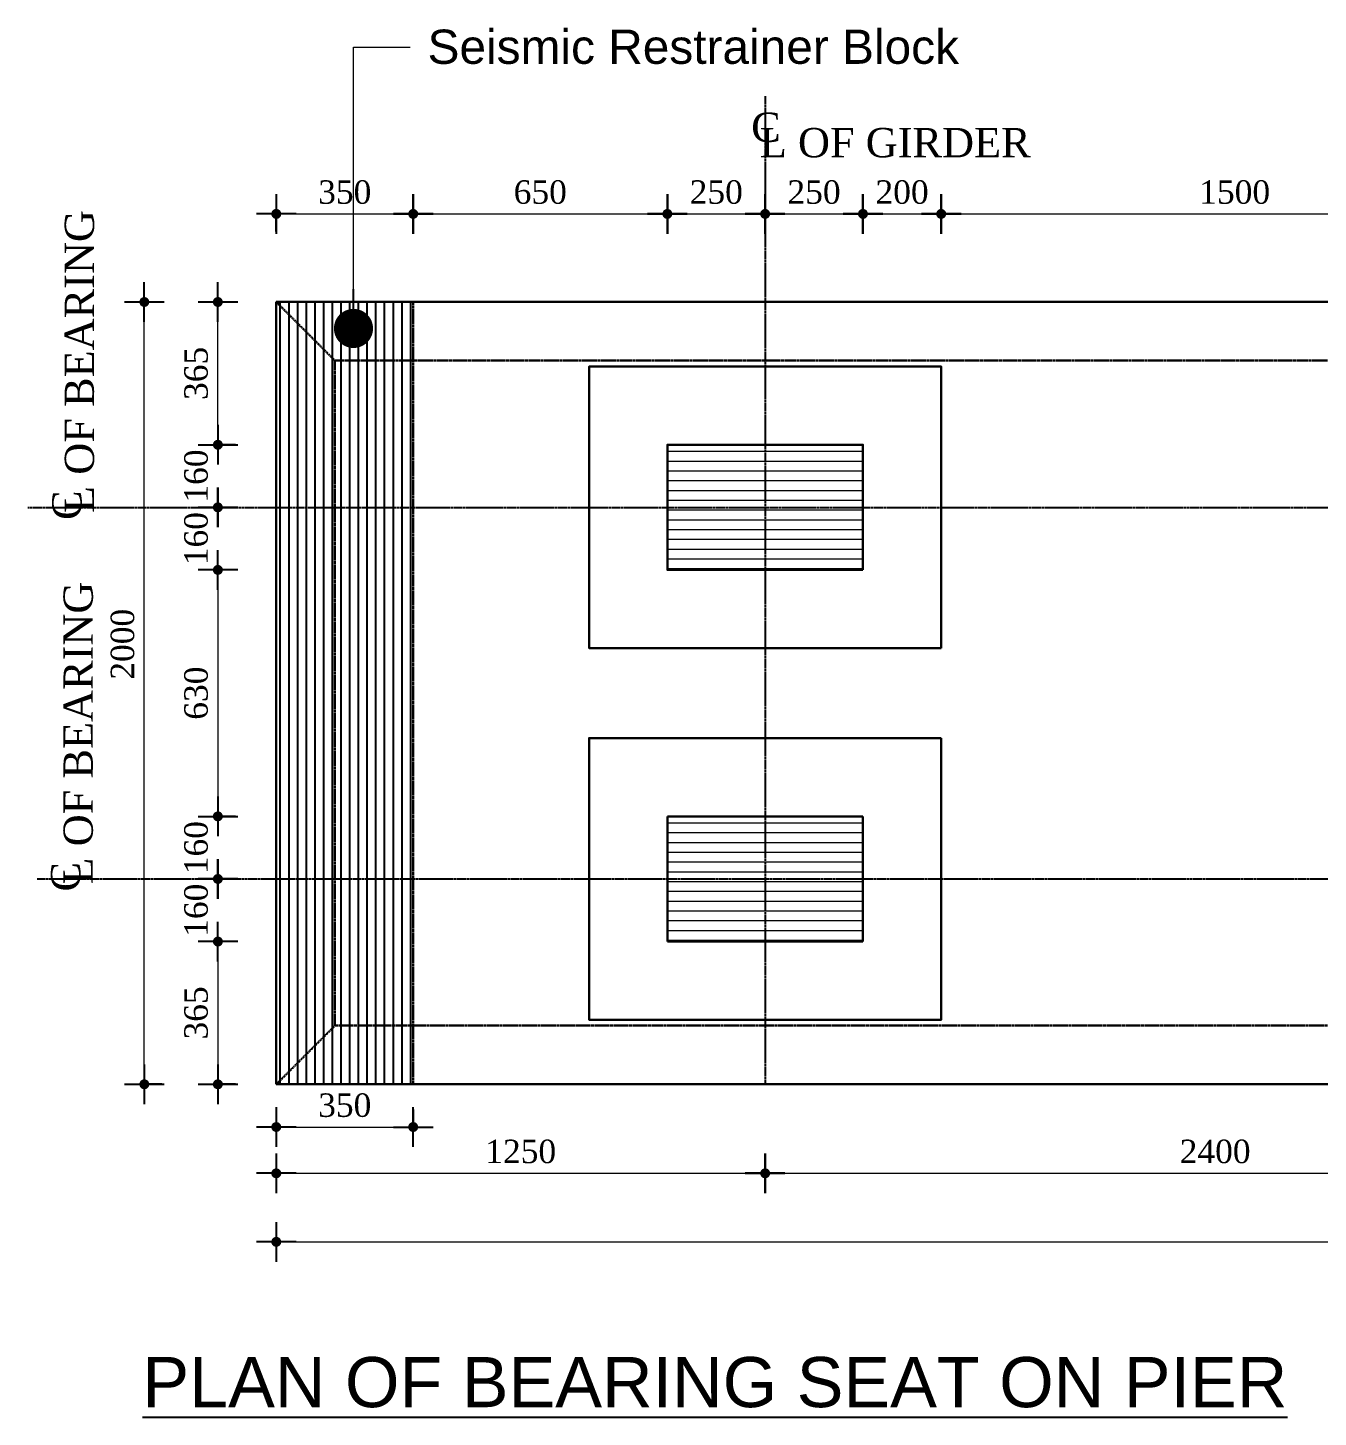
# Model space of a CAD drawing. Header units: millimetres. Extents: x -29779 to 80452, y -13100 to 39577.
# Drawn here: x -2467 to 831, y -13100 to -9548 of the extents above; entities that cross this region are included whole.
import ezdxf

# ---------------------------------------------------------------- set-up
doc = ezdxf.new("R2010")
doc.units = ezdxf.units.MM
doc.header["$LTSCALE"] = 3
doc.linetypes.add('CENTER', pattern=[50.8, 31.75, -6.35, 6.35, -6.35])
doc.linetypes.add('DASHED', pattern=[19.05, 12.7, -6.35])
for name, color, linetype in [('Center Line', 34, 'Continuous'), ('dim', 4, 'Continuous'), ('Hatching', 35, 'Continuous'), ('Text', 7, 'Continuous')]:
    doc.layers.add(name, color=color, linetype=linetype)
for name, color, linetype, lineweight in [('Dimision', 4, 'Continuous', 13), ('hatch', 253, 'Continuous', 13), ('Pire Line', 11, 'Continuous', 30), ('Structue', 200, 'Continuous', 20)]:
    doc.layers.add(name, color=color, linetype=linetype, lineweight=lineweight)
doc.styles.add('Arial', font='arial.ttf', dxfattribs={"height": 85})
doc.styles.add('ROMANS', font='arial.ttf', dxfattribs={"height": 200})
doc.styles.get("Standard").update_dxf_attribs({"font": 'times.ttf'})
doc.dimstyles.new('Copy of ISO-90', dxfattribs={"dimtxt": 90, "dimasz": 0.7, "dimexe": 1, "dimexo": 60, "dimgap": 75, "dimtad": 1, "dimdec": 0, "dimlfac": -1, "dimzin": 1, "dimdsep": 46, "dimtxsty": 'Standard', "dimblk": 'DIM', "dimcen": 60, "dimclrd": 256, "dimclre": 256, "dimclrt": 256, "dimadec": 0, "dimazin": 0, "dimtfac": 1, "dimtdec": 0, "dimtix": 1, "dimtofl": 0, "dimtmove": 0, "dimatfit": 3, "dimldrblk": 'DOT', "dimfxl": 60, "dimfxlon": 1, "dimtolj": 1, "dimlwd": -1, "dimarcsym": 0})
doc.dimstyles.new('ISO-25', dxfattribs={"dimtxt": 15, "dimasz": 15, "dimexe": 20, "dimexo": 10.625, "dimgap": 15, "dimtad": 1, "dimdec": 1, "dimdsep": 46, "dimtxsty": 'Standard', "dimblk": 'DOT', "dimcen": 2.5, "dimclrd": 256, "dimclre": 256, "dimclrt": 256, "dimadec": 0, "dimazin": 0, "dimtfac": 1, "dimtdec": 1, "dimtix": 1, "dimtmove": 0, "dimatfit": 3, "dimldrblk": 'DOT', "dimfxl": 1, "dimlwd": -1, "dimarcsym": 0})

# ---------------------------------------------------------------- blocks, each defined once
blk = doc.blocks.new('DIM')
at = {"layer": 'dim'}
for p, q in [((0, -101.4), (0, 101.4)), ((-101.4, 0), (101.4, 0))]:
    blk.add_line(p, q, dxfattribs=at)
at = {"layer": 'dim', "const_width": 25.4}
blk.add_lwpolyline([(-12.7, 0, 1), (12.7, 0, 1)], format="xyb", close=True, dxfattribs=at)
blk = doc.blocks.new('*D28')
at = {"layer": 'Defpoints', "color": 0, "linetype": 'Continuous', "ltscale": 0.1, "transparency": 16777216}
for p in [(-1832.3, -12193.1), (-582.7, -12255.6), (-582.7, -12476.4)]:
    blk.add_point(p, dxfattribs=at)
at = {"layer": 'Dimision', "linetype": 'Continuous', "lineweight": -2, "ltscale": 0.1, "transparency": 16777216}
for p, q in [((-1832.3, -12431.4), (-1832.3, -12477.4)), ((-582.7, -12431.4), (-582.7, -12477.4))]:
    blk.add_line(p, q, dxfattribs=at)
at = {"layer": 'Dimision', "linetype": 'Continuous', "ltscale": 0.1, "transparency": 16777216}
blk.add_line((-1831.8, -12476.4), (-583.2, -12476.4), dxfattribs=at)
at = {"layer": 'Dimision', "linetype": 'Continuous', "ltscale": 0.1, "transparency": 16777216, "xscale": 0.5, "yscale": 0.5, "zscale": 0.5, "rotation": 180}
blk.add_blockref('DIM', (-1832.3, -12476.4), dxfattribs=at)
at = {"layer": 'Dimision', "linetype": 'Continuous', "ltscale": 0.1, "transparency": 16777216, "xscale": 0.5, "yscale": 0.5, "zscale": 0.5}
blk.add_blockref('DIM', (-582.7, -12476.4), dxfattribs=at)
at = {"layer": 'Dimision', "linetype": 'Continuous', "ltscale": 0.1, "transparency": 16777216, "insert": (-1207.5, -12420.8), "char_height": 60, "attachment_point": 5}
blk.add_mtext('\\A1;1250', dxfattribs=at)
blk = doc.blocks.new('_Dot')
at = {"color": 0, "linetype": 'ByBlock', "lineweight": -2}
blk.add_line((-0.5, 0), (-1, 0), dxfattribs=at)
at = {"color": 0, "linetype": 'ByBlock', "const_width": 0.5}
blk.add_lwpolyline([(-0.25, 0, 1), (0.25, 0, 1)], format="xyb", close=True, dxfattribs=at)
blk = doc.blocks.new('*D29')
at = {"layer": 'Defpoints', "color": 0, "linetype": 'Continuous', "ltscale": 0.1, "transparency": 16777216}
for p in [(-582.7, -12254.6), (1817.7, -12263.8), (1817.7, -12476.4)]:
    blk.add_point(p, dxfattribs=at)
at = {"layer": 'Dimision', "linetype": 'Continuous', "lineweight": -2, "ltscale": 0.1, "transparency": 16777216}
for p, q in [((-582.7, -12431.4), (-582.7, -12477.4)), ((1817.7, -12431.4), (1817.7, -12477.4))]:
    blk.add_line(p, q, dxfattribs=at)
at = {"layer": 'Dimision', "linetype": 'Continuous', "ltscale": 0.1, "transparency": 16777216}
blk.add_line((-582.2, -12476.4), (1817.2, -12476.4), dxfattribs=at)
at = {"layer": 'Dimision', "linetype": 'Continuous', "ltscale": 0.1, "transparency": 16777216, "xscale": 0.5, "yscale": 0.5, "zscale": 0.5, "rotation": 180}
blk.add_blockref('DIM', (-582.7, -12476.4), dxfattribs=at)
at = {"layer": 'Dimision', "linetype": 'Continuous', "ltscale": 0.1, "transparency": 16777216, "xscale": 0.5, "yscale": 0.5, "zscale": 0.5}
blk.add_blockref('DIM', (1817.7, -12476.4), dxfattribs=at)
at = {"layer": 'Dimision', "linetype": 'Continuous', "ltscale": 0.1, "transparency": 16777216, "insert": (567.5, -12420.8), "char_height": 60, "attachment_point": 5}
blk.add_mtext('\\A1;2400', dxfattribs=at)
blk = doc.blocks.new('*D30')
at = {"layer": 'Defpoints', "color": 0, "linetype": 'Continuous', "ltscale": 0.1, "transparency": 16777216}
for p in [(5467.7, -12248.8), (-1832.3, -12426.2), (5467.7, -12651.6)]:
    blk.add_point(p, dxfattribs=at)
at = {"layer": 'Dimision', "linetype": 'Continuous', "lineweight": -2, "ltscale": 0.1, "transparency": 16777216}
for p, q in [((-1832.3, -12606.6), (-1832.3, -12652.6)), ((5467.7, -12606.6), (5467.7, -12652.6))]:
    blk.add_line(p, q, dxfattribs=at)
at = {"layer": 'Dimision', "linetype": 'Continuous', "ltscale": 0.1, "transparency": 16777216}
blk.add_line((-1831.8, -12651.6), (5467.2, -12651.6), dxfattribs=at)
at = {"layer": 'Dimision', "linetype": 'Continuous', "ltscale": 0.1, "transparency": 16777216, "xscale": 0.5, "yscale": 0.5, "zscale": 0.5, "rotation": 180}
blk.add_blockref('DIM', (-1832.3, -12651.6), dxfattribs=at)
at = {"layer": 'Dimision', "linetype": 'Continuous', "ltscale": 0.1, "transparency": 16777216, "xscale": 0.5, "yscale": 0.5, "zscale": 0.5}
blk.add_blockref('DIM', (5467.7, -12651.6), dxfattribs=at)
at = {"layer": 'Dimision', "linetype": 'Continuous', "ltscale": 0.1, "transparency": 16777216, "insert": (1675.9, -12596), "char_height": 60, "attachment_point": 5}
blk.add_mtext('\\A1;7300', dxfattribs=at)
blk = doc.blocks.new('*D32')
at = {"layer": 'Defpoints', "color": 0, "linetype": 'Continuous', "ltscale": 0.1, "transparency": 16777216}
for p in [(-2169.6, -10248.8), (-1949.7, -10248.8), (-1995.3, -12248.8)]:
    blk.add_point(p, dxfattribs=at)
at = {"layer": 'Dimision', "linetype": 'Continuous', "lineweight": -2, "ltscale": 0.1, "transparency": 16777216}
for p, q in [((-2124.6, -10248.8), (-2170.6, -10248.8)), ((-2124.6, -12248.8), (-2170.6, -12248.8))]:
    blk.add_line(p, q, dxfattribs=at)
at = {"layer": 'Dimision', "linetype": 'Continuous', "ltscale": 0.1, "transparency": 16777216}
blk.add_line((-2169.6, -12248.3), (-2169.6, -10249.3), dxfattribs=at)
at = {"layer": 'Dimision', "linetype": 'Continuous', "ltscale": 0.1, "transparency": 16777216, "xscale": 0.5, "yscale": 0.5, "zscale": 0.5}
for p, rotation in [((-2169.6, -10248.8), 90), ((-2169.6, -12248.8), 270)]:
    blk.add_blockref('DIM', p, dxfattribs=dict(at, rotation=rotation))
at = {"layer": 'Dimision', "linetype": 'Continuous', "ltscale": 0.1, "transparency": 16777216, "insert": (-2225.1, -11123.8), "char_height": 60, "attachment_point": 5, "rotation": 90}
blk.add_mtext('\\A1;2000', dxfattribs=at)
blk = doc.blocks.new('*D35')
at = {"layer": 'Defpoints', "color": 0, "linetype": 'Continuous', "ltscale": 0.1, "transparency": 16777216}
for p in [(-582.7, -10023.6), (-582.7, -10463.8), (-832.7, -10928.8)]:
    blk.add_point(p, dxfattribs=at)
at = {"layer": 'Dimision', "linetype": 'Continuous', "lineweight": -2, "ltscale": 0.1, "transparency": 16777216}
for p, q in [((-832.7, -10068.6), (-832.7, -10022.6)), ((-582.7, -10068.6), (-582.7, -10022.6))]:
    blk.add_line(p, q, dxfattribs=at)
at = {"layer": 'Dimision', "linetype": 'Continuous', "ltscale": 0.1, "transparency": 16777216}
blk.add_line((-832.2, -10023.6), (-583.2, -10023.6), dxfattribs=at)
at = {"layer": 'Dimision', "linetype": 'Continuous', "ltscale": 0.1, "transparency": 16777216, "xscale": 0.5, "yscale": 0.5, "zscale": 0.5, "rotation": 180}
blk.add_blockref('DIM', (-832.7, -10023.6), dxfattribs=at)
at = {"layer": 'Dimision', "linetype": 'Continuous', "ltscale": 0.1, "transparency": 16777216, "xscale": 0.5, "yscale": 0.5, "zscale": 0.5}
blk.add_blockref('DIM', (-582.7, -10023.6), dxfattribs=at)
at = {"layer": 'Dimision', "linetype": 'Continuous', "ltscale": 0.1, "transparency": 16777216, "insert": (-707.7, -9968.1), "char_height": 60, "attachment_point": 5}
blk.add_mtext('\\A1;250', dxfattribs=at)
blk = doc.blocks.new('*D36')
at = {"layer": 'Defpoints', "color": 0, "linetype": 'Continuous', "ltscale": 0.1, "transparency": 16777216}
for p in [(-332.7, -10023.6), (-582.7, -10463.8), (-332.7, -10928.8)]:
    blk.add_point(p, dxfattribs=at)
at = {"layer": 'Dimision', "linetype": 'Continuous', "lineweight": -2, "ltscale": 0.1, "transparency": 16777216}
for p, q in [((-582.7, -10068.6), (-582.7, -10022.6)), ((-332.7, -10068.6), (-332.7, -10022.6))]:
    blk.add_line(p, q, dxfattribs=at)
at = {"layer": 'Dimision', "linetype": 'Continuous', "ltscale": 0.1, "transparency": 16777216}
blk.add_line((-582.2, -10023.6), (-333.2, -10023.6), dxfattribs=at)
at = {"layer": 'Dimision', "linetype": 'Continuous', "ltscale": 0.1, "transparency": 16777216, "xscale": 0.5, "yscale": 0.5, "zscale": 0.5, "rotation": 180}
blk.add_blockref('DIM', (-582.7, -10023.6), dxfattribs=at)
at = {"layer": 'Dimision', "linetype": 'Continuous', "ltscale": 0.1, "transparency": 16777216, "xscale": 0.5, "yscale": 0.5, "zscale": 0.5}
blk.add_blockref('DIM', (-332.7, -10023.6), dxfattribs=at)
at = {"layer": 'Dimision', "linetype": 'Continuous', "ltscale": 0.1, "transparency": 16777216, "insert": (-457.7, -9968.1), "char_height": 60, "attachment_point": 5}
blk.add_mtext('\\A1;250', dxfattribs=at)
blk = doc.blocks.new('*D37')
at = {"layer": 'Defpoints', "color": 0, "linetype": 'Continuous', "ltscale": 0.1, "transparency": 16777216}
for p in [(-832.7, -10023.6), (-1482.3, -10248.8), (-832.7, -10248.8)]:
    blk.add_point(p, dxfattribs=at)
at = {"layer": 'Dimision', "linetype": 'Continuous', "lineweight": -2, "ltscale": 0.1, "transparency": 16777216}
for p, q in [((-1482.3, -10068.6), (-1482.3, -10022.6)), ((-832.7, -10068.6), (-832.7, -10022.6))]:
    blk.add_line(p, q, dxfattribs=at)
at = {"layer": 'Dimision', "linetype": 'Continuous', "ltscale": 0.1, "transparency": 16777216}
blk.add_line((-1481.8, -10023.6), (-833.2, -10023.6), dxfattribs=at)
at = {"layer": 'Dimision', "linetype": 'Continuous', "ltscale": 0.1, "transparency": 16777216, "xscale": 0.5, "yscale": 0.5, "zscale": 0.5, "rotation": 180}
blk.add_blockref('DIM', (-1482.3, -10023.6), dxfattribs=at)
at = {"layer": 'Dimision', "linetype": 'Continuous', "ltscale": 0.1, "transparency": 16777216, "xscale": 0.5, "yscale": 0.5, "zscale": 0.5}
blk.add_blockref('DIM', (-832.7, -10023.6), dxfattribs=at)
at = {"layer": 'Dimision', "linetype": 'Continuous', "ltscale": 0.1, "transparency": 16777216, "insert": (-1157.5, -9968.1), "char_height": 60, "attachment_point": 5}
blk.add_mtext('\\A1;650', dxfattribs=at)
blk = doc.blocks.new('*D38')
at = {"layer": 'Defpoints', "color": 0, "linetype": 'Continuous', "ltscale": 0.1, "transparency": 16777216}
for p in [(-132.7, -10023.6), (-332.7, -10248.8), (-132.7, -10248.8)]:
    blk.add_point(p, dxfattribs=at)
at = {"layer": 'Dimision', "linetype": 'Continuous', "lineweight": -2, "ltscale": 0.1, "transparency": 16777216}
for p, q in [((-332.7, -10068.6), (-332.7, -10022.6)), ((-132.7, -10068.6), (-132.7, -10022.6))]:
    blk.add_line(p, q, dxfattribs=at)
at = {"layer": 'Dimision', "linetype": 'Continuous', "ltscale": 0.1, "transparency": 16777216}
blk.add_line((-332.2, -10023.6), (-133.2, -10023.6), dxfattribs=at)
at = {"layer": 'Dimision', "linetype": 'Continuous', "ltscale": 0.1, "transparency": 16777216, "xscale": 0.5, "yscale": 0.5, "zscale": 0.5, "rotation": 180}
blk.add_blockref('DIM', (-332.7, -10023.6), dxfattribs=at)
at = {"layer": 'Dimision', "linetype": 'Continuous', "ltscale": 0.1, "transparency": 16777216, "xscale": 0.5, "yscale": 0.5, "zscale": 0.5}
blk.add_blockref('DIM', (-132.7, -10023.6), dxfattribs=at)
at = {"layer": 'Dimision', "linetype": 'Continuous', "ltscale": 0.1, "transparency": 16777216, "insert": (-232.7, -9968.1), "char_height": 60, "attachment_point": 5}
blk.add_mtext('\\A1;200', dxfattribs=at)
blk = doc.blocks.new('*D39')
at = {"layer": 'Defpoints', "color": 0, "linetype": 'Continuous', "ltscale": 0.1, "transparency": 16777216}
for p in [(1367.7, -10023.6), (-132.7, -10398.8), (1367.7, -10672.4)]:
    blk.add_point(p, dxfattribs=at)
at = {"layer": 'Dimision', "linetype": 'Continuous', "lineweight": -2, "ltscale": 0.1, "transparency": 16777216}
for p, q in [((-132.7, -10068.6), (-132.7, -10022.6)), ((1367.7, -10068.6), (1367.7, -10022.6))]:
    blk.add_line(p, q, dxfattribs=at)
at = {"layer": 'Dimision', "linetype": 'Continuous', "ltscale": 0.1, "transparency": 16777216}
blk.add_line((-132.2, -10023.6), (1367.2, -10023.6), dxfattribs=at)
at = {"layer": 'Dimision', "linetype": 'Continuous', "ltscale": 0.1, "transparency": 16777216, "xscale": 0.5, "yscale": 0.5, "zscale": 0.5, "rotation": 180}
blk.add_blockref('DIM', (-132.7, -10023.6), dxfattribs=at)
at = {"layer": 'Dimision', "linetype": 'Continuous', "ltscale": 0.1, "transparency": 16777216, "xscale": 0.5, "yscale": 0.5, "zscale": 0.5}
blk.add_blockref('DIM', (1367.7, -10023.6), dxfattribs=at)
at = {"layer": 'Dimision', "linetype": 'Continuous', "ltscale": 0.1, "transparency": 16777216, "insert": (617.5, -9968.1), "char_height": 60, "attachment_point": 5}
blk.add_mtext('\\A1;1500', dxfattribs=at)
blk = doc.blocks.new('*D40')
at = {"layer": 'Defpoints', "color": 0, "linetype": 'Continuous', "ltscale": 0.1, "transparency": 16777216}
for p in [(-1482.3, -10023.6), (-1832.3, -10248.8), (-1482.3, -10248.8)]:
    blk.add_point(p, dxfattribs=at)
at = {"layer": 'Dimision', "linetype": 'Continuous', "lineweight": -2, "ltscale": 0.1, "transparency": 16777216}
for p, q in [((-1832.3, -10068.6), (-1832.3, -10022.6)), ((-1482.3, -10068.6), (-1482.3, -10022.6))]:
    blk.add_line(p, q, dxfattribs=at)
at = {"layer": 'Dimision', "linetype": 'Continuous', "ltscale": 0.1, "transparency": 16777216}
blk.add_line((-1831.8, -10023.6), (-1482.8, -10023.6), dxfattribs=at)
at = {"layer": 'Dimision', "linetype": 'Continuous', "ltscale": 0.1, "transparency": 16777216, "xscale": 0.5, "yscale": 0.5, "zscale": 0.5, "rotation": 180}
blk.add_blockref('DIM', (-1832.3, -10023.6), dxfattribs=at)
at = {"layer": 'Dimision', "linetype": 'Continuous', "ltscale": 0.1, "transparency": 16777216, "xscale": 0.5, "yscale": 0.5, "zscale": 0.5}
blk.add_blockref('DIM', (-1482.3, -10023.6), dxfattribs=at)
at = {"layer": 'Dimision', "linetype": 'Continuous', "ltscale": 0.1, "transparency": 16777216, "insert": (-1657.3, -9968.1), "char_height": 60, "attachment_point": 5}
blk.add_mtext('\\A1;350', dxfattribs=at)
blk = doc.blocks.new('*D91')
at = {"layer": 'Defpoints', "color": 0, "linetype": 'Continuous', "ltscale": 0.1, "transparency": 16777216}
for p in [(-1981.6, -10773.8), (-832.7, -10773.8), (-832.7, -10933.8)]:
    blk.add_point(p, dxfattribs=at)
at = {"layer": 'Dimision', "linetype": 'Continuous', "lineweight": -2, "ltscale": 0.1, "transparency": 16777216}
for p, q in [((-1936.6, -10773.8), (-1982.6, -10773.8)), ((-1936.6, -10933.8), (-1982.6, -10933.8))]:
    blk.add_line(p, q, dxfattribs=at)
at = {"layer": 'Dimision', "linetype": 'Continuous', "ltscale": 0.1, "transparency": 16777216}
for p, q in [((-1981.6, -10773.3), (-1981.6, -10772.8)), ((-1981.6, -10934.3), (-1981.6, -10934.8))]:
    blk.add_line(p, q, dxfattribs=at)
at = {"layer": 'Dimision', "linetype": 'Continuous', "ltscale": 0.1, "transparency": 16777216, "xscale": 0.5, "yscale": 0.5, "zscale": 0.5}
for p, rotation in [((-1981.6, -10773.8), 270), ((-1981.6, -10933.8), 90)]:
    blk.add_blockref('DIM', p, dxfattribs=dict(at, rotation=rotation))
at = {"layer": 'Dimision', "linetype": 'Continuous', "ltscale": 0.1, "transparency": 16777216, "insert": (-2037.2, -10853.8), "char_height": 60, "attachment_point": 5, "rotation": 90}
blk.add_mtext('\\A1;160', dxfattribs=at)
blk = doc.blocks.new('*D92')
at = {"layer": 'Defpoints', "color": 0, "linetype": 'Continuous', "ltscale": 0.1, "transparency": 16777216}
for p in [(-1981.6, -10613.8), (-832.7, -10613.8), (-832.7, -10773.8)]:
    blk.add_point(p, dxfattribs=at)
at = {"layer": 'Dimision', "linetype": 'Continuous', "lineweight": -2, "ltscale": 0.1, "transparency": 16777216}
for p, q in [((-1936.6, -10613.8), (-1982.6, -10613.8)), ((-1936.6, -10773.8), (-1982.6, -10773.8))]:
    blk.add_line(p, q, dxfattribs=at)
at = {"layer": 'Dimision', "linetype": 'Continuous', "ltscale": 0.1, "transparency": 16777216}
for p, q in [((-1981.6, -10613.3), (-1981.6, -10612.8)), ((-1981.6, -10774.3), (-1981.6, -10774.8))]:
    blk.add_line(p, q, dxfattribs=at)
at = {"layer": 'Dimision', "linetype": 'Continuous', "ltscale": 0.1, "transparency": 16777216, "xscale": 0.5, "yscale": 0.5, "zscale": 0.5}
for p, rotation in [((-1981.6, -10613.8), 270), ((-1981.6, -10773.8), 90)]:
    blk.add_blockref('DIM', p, dxfattribs=dict(at, rotation=rotation))
at = {"layer": 'Dimision', "linetype": 'Continuous', "ltscale": 0.1, "transparency": 16777216, "insert": (-2037.2, -10693.8), "char_height": 60, "attachment_point": 5, "rotation": 90}
blk.add_mtext('\\A1;160', dxfattribs=at)
blk = doc.blocks.new('*D93')
at = {"layer": 'Defpoints', "color": 0, "linetype": 'Continuous', "ltscale": 0.1, "transparency": 16777216}
for p in [(-1981.6, -10248.8), (-1482.3, -10248.8), (-557.7, -10613.8)]:
    blk.add_point(p, dxfattribs=at)
at = {"layer": 'Dimision', "linetype": 'Continuous', "lineweight": -2, "ltscale": 0.1, "transparency": 16777216}
for p, q in [((-1936.6, -10248.8), (-1982.6, -10248.8)), ((-1936.6, -10613.8), (-1982.6, -10613.8))]:
    blk.add_line(p, q, dxfattribs=at)
at = {"layer": 'Dimision', "linetype": 'Continuous', "ltscale": 0.1, "transparency": 16777216}
blk.add_line((-1981.6, -10613.3), (-1981.6, -10249.3), dxfattribs=at)
at = {"layer": 'Dimision', "linetype": 'Continuous', "ltscale": 0.1, "transparency": 16777216, "xscale": 0.5, "yscale": 0.5, "zscale": 0.5}
for p, rotation in [((-1981.6, -10248.8), 90), ((-1981.6, -10613.8), 270)]:
    blk.add_blockref('DIM', p, dxfattribs=dict(at, rotation=rotation))
at = {"layer": 'Dimision', "linetype": 'Continuous', "ltscale": 0.1, "transparency": 16777216, "insert": (-2037.2, -10431.3), "char_height": 60, "attachment_point": 5, "rotation": 90}
blk.add_mtext('\\A1;365', dxfattribs=at)
blk = doc.blocks.new('*D94')
at = {"layer": 'Defpoints', "color": 0, "linetype": 'Continuous', "ltscale": 0.1, "transparency": 16777216}
for p in [(-832.7, -10933.8), (-1981.6, -11563.8), (-832.7, -11563.8)]:
    blk.add_point(p, dxfattribs=at)
at = {"layer": 'Dimision', "linetype": 'Continuous', "lineweight": -2, "ltscale": 0.1, "transparency": 16777216}
for p, q in [((-1936.6, -10933.8), (-1982.6, -10933.8)), ((-1936.6, -11563.8), (-1982.6, -11563.8))]:
    blk.add_line(p, q, dxfattribs=at)
at = {"layer": 'Dimision', "linetype": 'Continuous', "ltscale": 0.1, "transparency": 16777216}
blk.add_line((-1981.6, -10934.3), (-1981.6, -11563.3), dxfattribs=at)
at = {"layer": 'Dimision', "linetype": 'Continuous', "ltscale": 0.1, "transparency": 16777216, "xscale": 0.5, "yscale": 0.5, "zscale": 0.5}
for p, rotation in [((-1981.6, -10933.8), 90), ((-1981.6, -11563.8), 270)]:
    blk.add_blockref('DIM', p, dxfattribs=dict(at, rotation=rotation))
at = {"layer": 'Dimision', "linetype": 'Continuous', "ltscale": 0.1, "transparency": 16777216, "insert": (-2037.2, -11248.8), "char_height": 60, "attachment_point": 5, "rotation": 90}
blk.add_mtext('\\A1;630', dxfattribs=at)
blk = doc.blocks.new('*D95')
at = {"layer": 'Defpoints', "color": 0, "linetype": 'Continuous', "ltscale": 0.1, "transparency": 16777216}
for p in [(-832.7, -11563.8), (-1981.6, -11723.8), (-832.7, -11723.8)]:
    blk.add_point(p, dxfattribs=at)
at = {"layer": 'Dimision', "linetype": 'Continuous', "lineweight": -2, "ltscale": 0.1, "transparency": 16777216}
for p, q in [((-1936.6, -11563.8), (-1982.6, -11563.8)), ((-1936.6, -11723.8), (-1982.6, -11723.8))]:
    blk.add_line(p, q, dxfattribs=at)
at = {"layer": 'Dimision', "linetype": 'Continuous', "ltscale": 0.1, "transparency": 16777216}
for p, q in [((-1981.6, -11563.3), (-1981.6, -11562.8)), ((-1981.6, -11724.3), (-1981.6, -11724.8))]:
    blk.add_line(p, q, dxfattribs=at)
at = {"layer": 'Dimision', "linetype": 'Continuous', "ltscale": 0.1, "transparency": 16777216, "xscale": 0.5, "yscale": 0.5, "zscale": 0.5}
for p, rotation in [((-1981.6, -11563.8), 270), ((-1981.6, -11723.8), 90)]:
    blk.add_blockref('DIM', p, dxfattribs=dict(at, rotation=rotation))
at = {"layer": 'Dimision', "linetype": 'Continuous', "ltscale": 0.1, "transparency": 16777216, "insert": (-2037.2, -11643.8), "char_height": 60, "attachment_point": 5, "rotation": 90}
blk.add_mtext('\\A1;160', dxfattribs=at)
blk = doc.blocks.new('*D96')
at = {"layer": 'Defpoints', "color": 0, "linetype": 'Continuous', "ltscale": 0.1, "transparency": 16777216}
for p in [(-832.7, -11723.8), (-1981.6, -11883.8), (-832.7, -11883.8)]:
    blk.add_point(p, dxfattribs=at)
at = {"layer": 'Dimision', "linetype": 'Continuous', "lineweight": -2, "ltscale": 0.1, "transparency": 16777216}
for p, q in [((-1936.6, -11723.8), (-1982.6, -11723.8)), ((-1936.6, -11883.8), (-1982.6, -11883.8))]:
    blk.add_line(p, q, dxfattribs=at)
at = {"layer": 'Dimision', "linetype": 'Continuous', "ltscale": 0.1, "transparency": 16777216}
for p, q in [((-1981.6, -11723.3), (-1981.6, -11722.8)), ((-1981.6, -11884.3), (-1981.6, -11884.8))]:
    blk.add_line(p, q, dxfattribs=at)
at = {"layer": 'Dimision', "linetype": 'Continuous', "ltscale": 0.1, "transparency": 16777216, "xscale": 0.5, "yscale": 0.5, "zscale": 0.5}
for p, rotation in [((-1981.6, -11723.8), 270), ((-1981.6, -11883.8), 90)]:
    blk.add_blockref('DIM', p, dxfattribs=dict(at, rotation=rotation))
at = {"layer": 'Dimision', "linetype": 'Continuous', "ltscale": 0.1, "transparency": 16777216, "insert": (-2037.2, -11803.8), "char_height": 60, "attachment_point": 5, "rotation": 90}
blk.add_mtext('\\A1;160', dxfattribs=at)
blk = doc.blocks.new('*D97')
at = {"layer": 'Defpoints', "color": 0, "linetype": 'Continuous', "ltscale": 0.1, "transparency": 16777216}
for p in [(-832.7, -11883.8), (-1981.6, -12248.8), (-1832.3, -12248.8)]:
    blk.add_point(p, dxfattribs=at)
at = {"layer": 'Dimision', "linetype": 'Continuous', "lineweight": -2, "ltscale": 0.1, "transparency": 16777216}
for p, q in [((-1936.6, -11883.8), (-1982.6, -11883.8)), ((-1936.6, -12248.8), (-1982.6, -12248.8))]:
    blk.add_line(p, q, dxfattribs=at)
at = {"layer": 'Dimision', "linetype": 'Continuous', "ltscale": 0.1, "transparency": 16777216}
blk.add_line((-1981.6, -11884.3), (-1981.6, -12248.3), dxfattribs=at)
at = {"layer": 'Dimision', "linetype": 'Continuous', "ltscale": 0.1, "transparency": 16777216, "xscale": 0.5, "yscale": 0.5, "zscale": 0.5}
for p, rotation in [((-1981.6, -11883.8), 90), ((-1981.6, -12248.8), 270)]:
    blk.add_blockref('DIM', p, dxfattribs=dict(at, rotation=rotation))
at = {"layer": 'Dimision', "linetype": 'Continuous', "ltscale": 0.1, "transparency": 16777216, "insert": (-2037.2, -12066.3), "char_height": 60, "attachment_point": 5, "rotation": 90}
blk.add_mtext('\\A1;365', dxfattribs=at)
blk = doc.blocks.new('*D110')
at = {"layer": 'Defpoints', "color": 0, "linetype": 'Continuous', "ltscale": 0.1, "transparency": 16777216}
for p in [(-1832.3, -12248.8), (-1482.3, -12248.8), (-1482.3, -12358)]:
    blk.add_point(p, dxfattribs=at)
at = {"layer": 'Dimision', "linetype": 'Continuous', "lineweight": -2, "ltscale": 0.1, "transparency": 16777216}
for p, q in [((-1832.3, -12313), (-1832.3, -12359)), ((-1482.3, -12313), (-1482.3, -12359))]:
    blk.add_line(p, q, dxfattribs=at)
at = {"layer": 'Dimision', "linetype": 'Continuous', "ltscale": 0.1, "transparency": 16777216}
blk.add_line((-1831.8, -12358), (-1482.8, -12358), dxfattribs=at)
at = {"layer": 'Dimision', "linetype": 'Continuous', "ltscale": 0.1, "transparency": 16777216, "xscale": 0.5, "yscale": 0.5, "zscale": 0.5, "rotation": 180}
blk.add_blockref('DIM', (-1832.3, -12358), dxfattribs=at)
at = {"layer": 'Dimision', "linetype": 'Continuous', "ltscale": 0.1, "transparency": 16777216, "xscale": 0.5, "yscale": 0.5, "zscale": 0.5}
blk.add_blockref('DIM', (-1482.3, -12358), dxfattribs=at)
at = {"layer": 'Dimision', "linetype": 'Continuous', "ltscale": 0.1, "transparency": 16777216, "insert": (-1657.3, -12302.5), "char_height": 60, "attachment_point": 5}
blk.add_mtext('\\A1;350', dxfattribs=at)

msp = doc.modelspace()

# ---------------------------------------------------------------- hatches: boundary and pattern name
at = {"layer": 'hatch', "ltscale": 10}
h = msp.add_hatch(dxfattribs=at)
h.set_pattern_fill('_USER', color=256, scale=25, style=0, pattern_type=0)
h.set_pattern_definition([(0, (225, -19430.44), (0, 25), [])])
h.paths.add_polyline_path([(-332.65, -10773.76), (-332.65, -10613.76), (-582.65, -10613.76), (-582.65, -10773.76)])
h.paths.add_polyline_path([(-332.65, -10933.76), (-332.65, -10773.76), (-582.65, -10773.76), (-582.65, -10933.76)])
h.paths.add_polyline_path([(-582.65, -10933.76), (-582.65, -10773.76), (-832.65, -10773.76), (-832.65, -10933.76)])
h.paths.add_polyline_path([(-832.65, -10613.76), (-832.65, -10773.76), (-582.65, -10773.76), (-582.65, -10613.76)])
h = msp.add_hatch(dxfattribs=at)
h.set_pattern_fill('_USER', color=256, scale=25, style=0, pattern_type=0)
h.set_pattern_definition([(0, (225, -20380.44), (0, 25), [])])
h.paths.add_polyline_path([(-332.65, -11723.76), (-332.65, -11563.76), (-582.65, -11563.76), (-582.65, -11723.76)])
h.paths.add_polyline_path([(-332.65, -11883.76), (-332.65, -11723.76), (-582.65, -11723.76), (-582.65, -11883.76)])
h.paths.add_polyline_path([(-582.65, -11883.76), (-582.65, -11723.76), (-832.65, -11723.76), (-832.65, -11883.76)])
h.paths.add_polyline_path([(-832.65, -11563.76), (-832.65, -11723.76), (-582.65, -11723.76), (-582.65, -11563.76)])
at = {"layer": 'Hatching', "linetype": 'Continuous', "ltscale": 3}
h = msp.add_hatch(dxfattribs=at)
h.set_pattern_fill('LINE,_I', color=256, scale=7, angle=90, style=2)
h.set_pattern_definition([(90, (-399.633, -19430.44), (-22.225, 1e-15), [])])
h.paths.add_polyline_path([(-1482.28, -10448.76), (-1832.28, -10448.76), (-1832.28, -10773.76), (-1482.28, -10773.76)])
h.paths.add_polyline_path([(-1482.28, -10773.76), (-1832.28, -10773.76), (-1832.28, -11623.76), (-1482.28, -11623.76)])
h.paths.add_polyline_path([(-1482.28, -11623.76), (-1832.28, -11623.76), (-1832.28, -11948.76), (-1482.28, -11948.76)])
h.paths.add_polyline_path([(-1483.08, -10248.76), (-1832.28, -10248.76), (-1832.28, -10448.76), (-1481.48, -10448.76)])
h.paths.add_polyline_path([(-1832.28, -12248.76), (-1482.28, -12248.76), (-1482.28, -11948.76), (-1832.28, -11948.76)])

# ---------------------------------------------------------------- linework, layer by layer
at = {"layer": 'Center Line', "linetype": 'CENTER', "ltscale": 0.05}
for points in [[(-582.65, -9722.39), (-582.65, -12248.76)], [(-2467.47, -10773.76), (5467.72, -10773.76)], [(-2443.71, -11723.76), (5467.72, -11723.76)]]:
    msp.add_lwpolyline(points, dxfattribs=at)
at = {"layer": 'Pire Line', "ltscale": 5}
for p, q in [((-1832.28, -10248.76), (5467.72, -10248.76)), ((-1832.28, -12248.76), (-1832.28, -10248.76)), ((-832.65, -11883.76), (-832.65, -11563.76)), ((-332.65, -11563.76), (-832.65, -11563.76)), ((-332.65, -11883.76), (-332.65, -11563.76)), ((-332.65, -11883.76), (-832.65, -11883.76)), ((5467.72, -12248.76), (-1832.28, -12248.76))]:
    msp.add_line(p, q, dxfattribs=at)
at = {"layer": 'Pire Line', "linetype": 'DASHED', "ltscale": 0.05}
for p, q in [((-1682.28, -10398.76), (5317.72, -10398.76)), ((-1682.28, -12098.76), (-1682.28, -10398.76)), ((5317.72, -12098.76), (-1682.28, -12098.76))]:
    msp.add_line(p, q, dxfattribs=at)
for points in [[(-1682.28, -10398.76), (-1832.28, -10248.76)], [(-1832.28, -10248.76), (-1832.28, -12248.76)], [(-1482.28, -10248.76), (-1482.28, -12248.76)], [(-1682.28, -12098.76), (-1832.28, -12248.76)]]:
    msp.add_lwpolyline(points, dxfattribs=at)
at = {"layer": 'Pire Line', "ltscale": 5}
for points in [[(-132.65, -11133.76), (-1032.65, -11133.76), (-1032.65, -10413.76), (-132.65, -10413.76)], [(-332.65, -10933.76), (-832.65, -10933.76), (-832.65, -10613.76), (-332.65, -10613.76)], [(-132.65, -11363.76), (-1032.65, -11363.76), (-1032.65, -12083.76), (-132.65, -12083.76)]]:
    msp.add_lwpolyline(points, close=True, dxfattribs=at)

# ---------------------------------------------------------------- texts
at = {"layer": 'Text', "style": 'Arial'}
msp.add_text('%%UPLAN OF BEARING SEAT ON PIER', height=128.25, dxfattribs=at).set_placement((-2174.49, -13074.27))
at = {"layer": 'Text', "insert": (-1445.62, -9552.42), "char_height": 87.5, "width": 1603.1605, "attachment_point": 1, "style": 'ROMANS'}
msp.add_mtext('Seismic Restrainer Block', dxfattribs=at)
at = {"layer": 'Text', "ltscale": 10, "char_height": 75, "width": 8235.4588, "attachment_point": 1}
for s, insert in [('C', (-618.41, -9764.51)), ('L OF GIRDER', (-596.3, -9803.85))]:
    msp.add_mtext(s, dxfattribs=dict(at, insert=insert))
at = {"layer": 'Text', "ltscale": 10, "char_height": 75, "width": 8235.4588, "attachment_point": 1, "rotation": 90}
for s, insert in [('L OF BEARING', (-2373.1, -10787.84)), ('C', (-2405, -10805.93)), ('L OF BEARING', (-2376.3, -11737.84)), ('C', (-2408.2, -11755.93))]:
    msp.add_mtext(s, dxfattribs=dict(at, insert=insert))

# ---------------------------------------------------------------- dimensions: what is measured, and where the dimension line sits
at = {"layer": 'Dimision', "linetype": 'Continuous', "ltscale": 0.1}
for base, p1, p2, picture, middle in [((-1482.28, -10023.64), (-1832.28, -10248.76), (-1482.28, -10248.76), '*D40', (-1657.28, -9968.13)), ((-832.65, -10023.64), (-1482.28, -10248.76), (-832.65, -10248.76), '*D37', (-1157.47, -9968.13)), ((-582.65, -10023.64), (-832.65, -10928.76), (-582.65, -10463.76), '*D35', (-707.65, -9968.13)), ((-332.65, -10023.64), (-582.65, -10463.76), (-332.65, -10928.76), '*D36', (-457.65, -9968.13)), ((-132.65, -10023.64), (-332.65, -10248.76), (-132.65, -10248.76), '*D38', (-232.65, -9968.13)), ((1367.72, -10023.64), (-132.65, -10398.76), (1367.72, -10672.41), '*D39', (617.53, -9968.13)), ((-582.65, -12476.35), (-1832.28, -12193.05), (-582.65, -12255.55), '*D28', (-1207.47, -12420.84)), ((-1482.28, -12358.04), (-1832.28, -12248.76), (-1482.28, -12248.76), '*D110', (-1657.28, -12302.52))]:
    dim = msp.add_linear_dim(base=base, p1=p1, p2=p2, dimstyle='Copy of ISO-90', override={"dimtxt": 60, "dimasz": 0.5, "dimgap": 25, "dimfxl": 45}, dxfattribs=at)
    dim.commit()
    dim.dimension.update_dxf_attribs({"geometry": picture, "text_midpoint": middle})
dim = msp.add_linear_dim(base=(-2169.59, -10248.76), p1=(-1995.34, -12248.76), p2=(-1949.72, -10248.76), angle=90, dimstyle='Copy of ISO-90', override={"dimtxt": 60, "dimasz": 0.5, "dimgap": 25, "dimfxl": 45}, dxfattribs=at)
dim.commit()
dim.dimension.update_dxf_attribs({"geometry": '*D32', "text_midpoint": (-2169.59, -11123.76), "dimtype": 160})
for base, p1, p2, picture, middle in [((-1981.64, -10248.76), (-557.65, -10613.76), (-1482.28, -10248.76), '*D93', (-2037.16, -10431.26)), ((-1981.64, -10613.76), (-832.65, -10773.76), (-832.65, -10613.76), '*D92', (-2037.16, -10693.76)), ((-1981.64, -11563.76), (-832.65, -10933.76), (-832.65, -11563.76), '*D94', (-2037.16, -11248.76)), ((-1981.64, -11723.76), (-832.65, -11563.76), (-832.65, -11723.76), '*D95', (-2037.16, -11643.76)), ((-1981.64, -11883.76), (-832.65, -11723.76), (-832.65, -11883.76), '*D96', (-2037.16, -11803.76)), ((-1981.64, -12248.76), (-832.65, -11883.76), (-1832.28, -12248.76), '*D97', (-2037.16, -12066.26))]:
    dim = msp.add_linear_dim(base=base, p1=p1, p2=p2, angle=270, dimstyle='Copy of ISO-90', override={"dimtxt": 60, "dimasz": 0.5, "dimgap": 25, "dimfxl": 45}, dxfattribs=at)
    dim.commit()
    dim.dimension.update_dxf_attribs({"geometry": picture, "text_midpoint": middle})
dim = msp.add_aligned_dim(p1=(-832.65, -10933.76), p2=(-832.65, -10773.76), distance=1148.99, dimstyle='Copy of ISO-90', override={"dimtxt": 60, "dimasz": 0.5, "dimgap": 25, "dimfxl": 45}, dxfattribs=at)
dim.commit()
dim.dimension.update_dxf_attribs({"geometry": '*D91', "text_midpoint": (-2037.16, -10853.76)})
for base, p1, p2, picture, middle in [((5467.72, -12651.65), (-1832.28, -12426.2), (5467.72, -12248.76), '*D30', (1675.93, -12651.65)), ((1817.72, -12476.35), (-582.65, -12254.55), (1817.72, -12263.75), '*D29', (567.53, -12476.35))]:
    dim = msp.add_linear_dim(base=base, p1=p1, p2=p2, dimstyle='Copy of ISO-90', override={"dimtxt": 60, "dimasz": 0.5, "dimgap": 25, "dimfxl": 45}, dxfattribs=at)
    dim.commit()
    dim.dimension.update_dxf_attribs({"geometry": picture, "text_midpoint": middle, "dimtype": 160})

# ---------------------------------------------------------------- leaders
at = {"layer": 'Structue', "color": 7, "ltscale": 5}
msp.add_leader([(-1634.95, -10316.4), (-1634.95, -9597.31), (-1489.7, -9597.31)], dimstyle='ISO-25', override={"dimasz": 100, "dimtad": 0}, dxfattribs=at)

doc.saveas('drawing.dxf')
